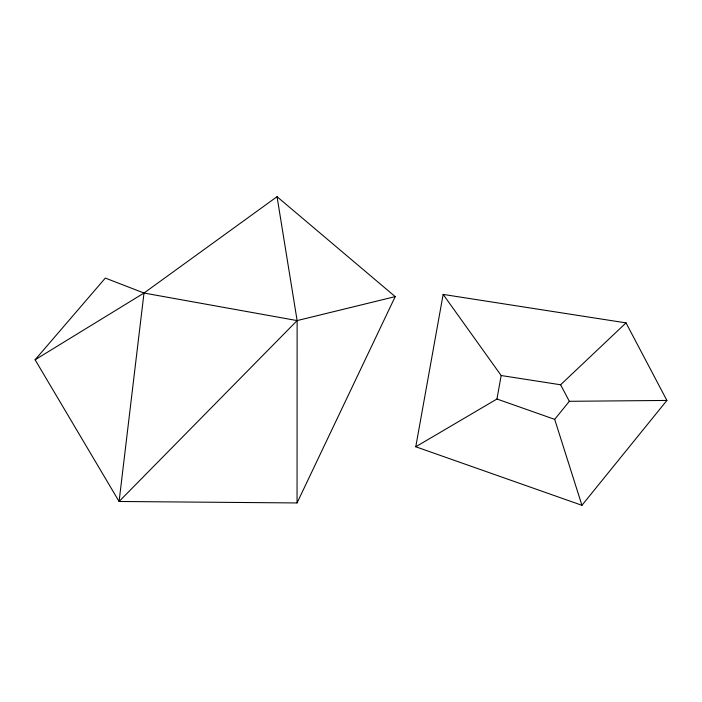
<?xml version="1.0" encoding="UTF-8"?>
<svg xmlns="http://www.w3.org/2000/svg" width="702" height="702" viewBox="0 0 702 702"><rect width="100%" height="100%" fill="white"/><g stroke="black" fill="none" stroke-linecap="round" stroke-linejoin="round"><path stroke-width="1.05" d="M297.051 502.948L297.122 320.586L277.044 196.692L143.998 293.041L35.1 359.784L119.086 501.482L297.051 502.948L395.2 296.621L277.044 196.692M35.1 359.784L105.326 278.071L143.998 293.041L119.086 501.482L297.122 320.586L395.2 296.621M415.768 446.77L443.146 294.419L626.026 322.885L666.9 400.438L581.932 505.308L415.768 446.77L496.946 399.017L501.167 375.526L443.146 294.419M581.932 505.308L554.694 419.366L569.331 401.307L666.9 400.438M501.167 375.526L560.617 384.775L626.026 322.885M143.998 293.041L297.122 320.586M496.946 399.017L554.694 419.366M560.617 384.775L569.331 401.307"/></g></svg>
